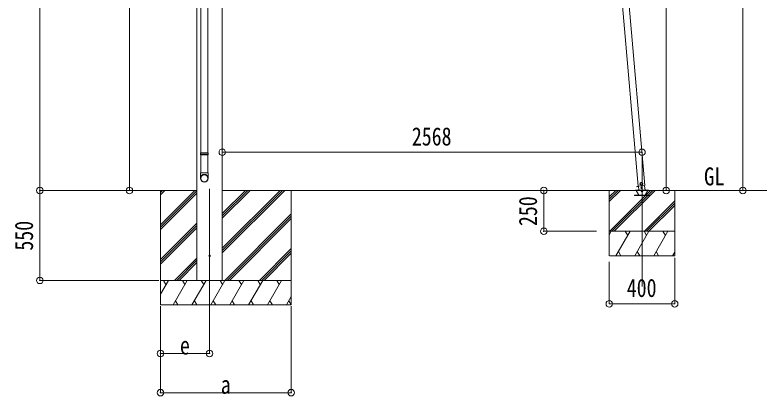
# Model space of a CAD drawing. Units: millimetres at full size, sheet at 1:40. Extents: x -11181 to 11305, y -7804 to 7716.
# Drawn here: x -3217 to 1383, y -2377 to -49 of the extents above; entities that cross this region are included whole.
import ezdxf
from ezdxf.enums import TextEntityAlignment as Align

# ---------------------------------------------------------------- set-up
doc = ezdxf.new("R2010")
doc.units = ezdxf.units.MM
doc.header["$LTSCALE"] = 40
doc.header["$PDMODE"] = 32
doc.header["$PDSIZE"] = 40
for name, color, linetype, lineweight in [('0-0_0', 7, 'Continuous', 9), ('0-1_本体', 4, 'Continuous', 9), ('0-2_部品', 7, 'Continuous', 9), ('0-8_PARTS2', 2, 'Continuous', 9), ('0-A_寸法', 6, 'Continuous', 9), ('1-0_FRAME', 7, 'Continuous', 9), ('1-1_GLASS', 4, 'Continuous', 9), ('1-2_GLASS_SEAL', 4, 'Continuous', 9), ('1-8', 2, 'Continuous', 9), ('1-A', 6, 'Continuous', 9)]:
    doc.layers.add(name, color=color, linetype=linetype, lineweight=lineweight)
doc.styles.add('ＭＳ ゴシック', font='')
doc.styles.get('ＭＳ ゴシック').set_extended_font_data('MS Gothic')

msp = doc.modelspace()

# ---------------------------------------------------------------- linework, layer by layer
at = {"layer": '0-0_0', "color": 6}
for p, q in [((1235.69, -1120.82), (1235.69, 1967.78)), ((766.68, 1767.38), (766.68, -1120.82))]:
    msp.add_line(p, q, dxfattribs=at)
at = {"layer": '0-0_0'}
for p, q in [((-2701.35, -1120.82), (-2105.02, -1120.82)), ((-2327.27, -1120.82), (-2327.27, -1820.82)), ((-2327.27, -1332.04), (-2116.04, -1120.82)), ((-2327.27, -1148.2), (-2299.89, -1120.82)), ((-2327.27, -1134.06), (-2314.03, -1120.82)), ((-2327.27, -1346.19), (-2105.02, -1123.94)), ((-2327.27, -1360.33), (-2105.02, -1138.08)), ((-1949.52, -1503.08), (-1567.25, -1120.82)), ((-1949.52, -1474.79), (-1595.54, -1120.82)), ((-1949.52, -1488.93), (-1581.4, -1120.82)), ((-1949.52, -1290.95), (-1779.39, -1120.82)), ((-1949.52, -1276.8), (-1793.53, -1120.82)), ((-1949.52, -1262.66), (-1807.67, -1120.82)), ((-1949.52, -1120.82), (1383.44, -1120.82)), ((-1527.27, -1120.82), (-1527.27, -1820.82)), ((-1933.41, -1670.82), (-1527.27, -1264.68)), ((-1919.27, -1670.82), (-1527.27, -1278.82)), ((-2327.27, -1544.17), (-2105.02, -1321.93)), ((-1905.12, -1670.82), (-1527.27, -1292.96)), ((-2327.27, -1558.32), (-2105.02, -1336.07)), ((-2327.27, -1572.46), (-2105.02, -1350.21)), ((-1721.28, -1670.82), (-1527.27, -1476.81)), ((-1707.14, -1670.82), (-1527.27, -1490.95)), ((-1692.99, -1670.82), (-1527.27, -1505.09)), ((-2241.78, -1670.82), (-2105.02, -1534.06)), ((-2227.64, -1670.82), (-2105.02, -1548.2)), ((-2213.49, -1670.82), (-2105.02, -1562.34)), ((-2327.27, -1754.65), (-2278.87, -1670.81)), ((-1527.27, -1670.82), (-2327.27, -1670.82)), ((-2293.87, -1696.8), (-2308.87, -1670.81)), ((-2250, -1820.81), (-2163.4, -1670.82)), ((-2178.4, -1696.8), (-2193.4, -1670.82)), ((-2134.53, -1820.82), (-2047.93, -1670.82)), ((-2062.93, -1696.8), (-2077.93, -1670.82)), ((-2019.06, -1820.82), (-1932.46, -1670.82)), ((-1947.46, -1696.8), (-1962.46, -1670.81)), ((-1903.59, -1820.82), (-1816.99, -1670.82)), ((-1831.99, -1696.8), (-1846.99, -1670.82)), ((-1788.12, -1820.82), (-1701.52, -1670.82)), ((-1731.52, -1670.82), (-1716.52, -1696.8)), ((-1672.65, -1820.82), (-1586.05, -1670.82)), ((-1601.05, -1696.8), (-1616.05, -1670.82)), ((-1557.18, -1820.82), (-1527.27, -1769.01)), ((-2327.27, -1820.82), (-1527.27, -1820.82)), ((-2235, -1794.84), (-2220, -1820.81)), ((-2119.53, -1794.83), (-2104.53, -1820.82)), ((-2004.06, -1794.84), (-1989.06, -1820.82)), ((-1888.59, -1794.84), (-1873.59, -1820.82)), ((-1773.12, -1794.84), (-1758.12, -1820.82)), ((-1657.65, -1794.84), (-1642.65, -1820.82)), ((-1542.18, -1794.84), (-1527.18, -1820.82))]:
    msp.add_line(p, q, dxfattribs=at)
at = {"layer": '0-1_本体'}
for p, q in [((-1949.02, 1509.18), (-1949.02, -1670.82)), ((-2104.52, 1469.48), (-2104.52, -1670.82))]:
    msp.add_line(p, q, dxfattribs=at)
at = {"layer": '0-2_部品'}
for p, q in [((-2080.02, 86.94), (-2080.02, -891.25)), ((-2038.02, 86.94), (-2038.02, -891.25)), ((-2082.02, -893.25), (-2081.02, -891.25)), ((-2036.02, -893.25), (-2082.02, -893.25)), ((-2036.02, -901.25), (-2082.02, -901.25)), ((-2037.02, -891.25), (-2081.02, -891.25)), ((-2037.02, -903.25), (-2081.02, -903.25)), ((-2080.02, -903.25), (-2080.02, -1013.25)), ((-2038.02, -903.25), (-2038.02, -1013.25)), ((-2036.02, -893.25), (-2037.02, -891.25)), ((-2036.02, -901.25), (-2037.02, -903.25)), ((-2036.02, -893.25), (-2036.02, -901.25)), ((-2082.02, -1047.39), (-2082.02, -1013.25)), ((-2036.02, -1013.25), (-2082.02, -1013.25)), ((-2036.02, -1047.39), (-2036.02, -1013.25))]:
    msp.add_line(p, q, dxfattribs=at)
msp.add_lwpolyline([(-2082.02, -893.25), (-2082.02, -901.25), (-2081.02, -903.25)], dxfattribs=at)
at = {"layer": '0-2_部品', "color": 4}
msp.add_circle((-2027.02, -1520.82), 4.5, dxfattribs=at)
at = {"layer": '0-2_部品'}
for centre, major_axis, ratio, start_param, end_param in [((-2059.02, -1045.65), (-23, 0), 0.996195, 3.1415927, 6.2831853), ((-2059.02, -1047.39), (-23, 0), 0.996195, 3.1415927, 6.2831853), ((-2059.02, -1047.39), (0, -23.43), 0.981806, 4.712389, 7.8539816)]:
    msp.add_ellipse(centre, major_axis=major_axis, ratio=ratio, start_param=start_param, end_param=end_param, dxfattribs=at)
msp.add_ellipse((-2059.02, -1047.39), major_axis=(21, 0), ratio=0.996195, dxfattribs=at)
at = {"layer": '0-8_PARTS2'}
msp.add_line((-2027.02, -1111.61), (-2027.02, -1870.82), dxfattribs=at)
at = {"layer": '0-A_寸法'}
for p, q in [((-3065.59, -1120.82), (-3065.59, 1485.58)), ((-2517.62, -1120.82), (-2517.62, 1379.18)), ((-3065.59, -1120.82), (-2337.48, -1120.82)), ((-3065.59, -1670.82), (-3065.59, -1120.82)), ((766.68, -1120.82), (437.85, -1120.82)), ((1235.69, -1120.82), (766.68, -1120.82)), ((-3065.59, -1670.82), (-2337.48, -1670.82)), ((-2327.27, -2357.18), (-2327.27, -1828.24)), ((-2327.27, -2117.2), (-2327.27, -1828.24)), ((-2027.02, -2117.2), (-2027.02, -1828.24)), ((-1527.27, -2357.18), (-1527.27, -1828.24)), ((-2027.02, -2117.2), (-2327.27, -2117.2)), ((-2327.27, -2357.18), (-1527.27, -2357.18))]:
    msp.add_line(p, q, dxfattribs=at)
for p in [(-3065.59, -1120.82), (-2517.62, -1120.82), (766.68, -1120.82), (1235.69, -1120.82), (-3065.59, -1670.82), (-2327.27, -2117.2), (-2027.02, -2117.2), (-2327.27, -2357.18), (-1527.27, -2357.18)]:
    msp.add_point(p, dxfattribs=at)
at = {"layer": '1-0_FRAME'}
for p, q in [((418.86, -1160.89), (458.94, -1120.82)), ((418.86, -1189.18), (487.23, -1120.82)), ((418.86, -1175.03), (473.08, -1120.82)), ((418.86, -1120.82), (418.86, -1520.82)), ((421.07, -1370.82), (671.07, -1120.82)), ((435.21, -1370.82), (685.22, -1120.82)), ((449.36, -1370.82), (699.36, -1120.82)), ((818.86, -1120.82), (818.86, -1520.82)), ((633.2, -1370.82), (818.86, -1185.16)), ((647.35, -1370.82), (818.86, -1199.3)), ((661.49, -1370.82), (818.86, -1213.44)), ((418.86, -1391.41), (430.76, -1370.81)), ((421.01, -1370.82), (818.86, -1370.82)), ((459.63, -1520.81), (546.23, -1370.82)), ((531.23, -1396.8), (516.22, -1370.82)), ((575.1, -1520.82), (661.7, -1370.82)), ((646.7, -1396.8), (631.7, -1370.82)), ((690.57, -1520.81), (777.17, -1370.82)), ((762.17, -1396.8), (747.17, -1370.81)), ((474.62, -1494.84), (489.62, -1520.81)), ((590.09, -1494.83), (605.09, -1520.82)), ((705.57, -1494.83), (720.57, -1520.81)), ((806.04, -1520.81), (818.86, -1498.6)), ((421.01, -1520.82), (813.6, -1520.82)), ((426.28, -1520.82), (818.86, -1520.82))]:
    msp.add_line(p, q, dxfattribs=at)
at = {"layer": '1-1_GLASS'}
for p, q in [((587.3, -1096.47), (597.16, -1095.6)), ((597.16, -1095.6), (587.3, -1096.46)), ((587.3, -1096.47), (587.48, -1098.46)), ((597.34, -1097.59), (587.48, -1098.46)), ((596.16, -1095.39), (637.01, -1091.82)), ((597.14, -1095.3), (599.25, -1119.47)), ((637.66, -1120.14), (635.19, -1091.97)), ((578.98, -1119.82), (658.98, -1119.82)), ((578.98, -1120.82), (578.98, -1119.82)), ((578.98, -1120.82), (658.98, -1120.82)), ((597.68, -1146.82), (582.95, -1121.32)), ((655.02, -1121.32), (640.29, -1146.82)), ((658.98, -1119.82), (658.98, -1120.82))]:
    msp.add_line(p, q, dxfattribs=at)
msp.add_lwpolyline([(587.3, -1096.46), (587.48, -1098.45), (597.34, -1097.59)], dxfattribs=at)
for points in [[(614.39, -1073.54), (608.25, -1077.84), (608.9, -1085.32), (615.7, -1088.49), (621.85, -1084.19), (621.2, -1076.71)], [(663.74, -1151.82), (663.74, -1149.82), (573.74, -1149.82), (573.74, -1151.82)]]:
    msp.add_lwpolyline(points, close=True, dxfattribs=at)
for centre, radius in [((615.05, -1081.01), 8.5), ((615.05, -1081.01), 7.7), ((615.05, -1081.01), 6.5), ((616.69, -1104.23), 4)]:
    msp.add_circle(centre, radius, dxfattribs=at)
for centre, radius, start, end in [((582.09, -1121.82), 1, 30, 90), ((602.87, -1143.82), 6, 210, 270), ((618.99, -1125.82), 4.25, 183.37229, 176.62771), ((635.1, -1143.82), 6, 270, 330), ((655.88, -1121.82), 1, 90, 150)]:
    msp.add_arc(centre, radius, start, end, dxfattribs=at)
at = {"layer": '1-2_GLASS_SEAL'}
for p, q in [((487.45, 145.08), (596.17, -1095.39)), ((528.29, 148.66), (637.02, -1091.81))]:
    msp.add_line(p, q, dxfattribs=at)
at = {"layer": '1-8'}
msp.add_line((618.98, -1707.66), (618.98, -1115.72), dxfattribs=at)
at = {"layer": '1-A'}
for p, q in [((-1949.02, -887.86), (-1949.02, -654.91)), ((-1949.02, -887.86), (618.98, -887.86)), ((618.98, -887.86), (618.98, -1120.82)), ((17.95, -1120.82), (339.59, -1120.82)), ((17.95, -1370.82), (17.95, -1120.82)), ((17.95, -1370.82), (339.59, -1370.82)), ((418.86, -1813.87), (418.86, -1556.81)), ((818.86, -1813.87), (818.86, -1533.16)), ((418.86, -1813.87), (818.86, -1813.87))]:
    msp.add_line(p, q, dxfattribs=at)
for p in [(-1949.02, -887.86), (618.98, -887.86), (17.95, -1120.82), (17.95, -1370.82), (418.86, -1813.87), (818.86, -1813.87)]:
    msp.add_point(p, dxfattribs=at)

# ---------------------------------------------------------------- texts
at = {"layer": '0-0_0', "style": 'ＭＳ ゴシック', "width": 0.85}
msp.add_text('GL', height=110, dxfattribs=at).set_placement((998.04, -1123.25), align=Align.BOTTOM_LEFT)
at = {"layer": '0-A_寸法', "color": 7, "style": 'ＭＳ ゴシック', "width": 0.8}
msp.add_text('550', height=111.4, rotation=90, dxfattribs=at).set_placement((-3073.59, -1488.82), align=Align.BOTTOM_LEFT)
for s, p in [('e', (-2208.27, -2157.2)), ('a', (-1958.27, -2397.18))]:
    msp.add_text(s, height=111.4, dxfattribs=at).set_placement(p, align=Align.BOTTOM_LEFT)
at = {"layer": '1-A', "color": 7, "style": 'ＭＳ ゴシック', "width": 0.8}
for s, p in [('2568', (-789.02, -879.86)), ('400', (525.86, -1805.87))]:
    msp.add_text(s, height=111.4, dxfattribs=at).set_placement(p, align=Align.BOTTOM_LEFT)
msp.add_text('250', height=111.4, rotation=90, dxfattribs=at).set_placement((9.95, -1338.82), align=Align.BOTTOM_LEFT)

doc.saveas('drawing.dxf')
